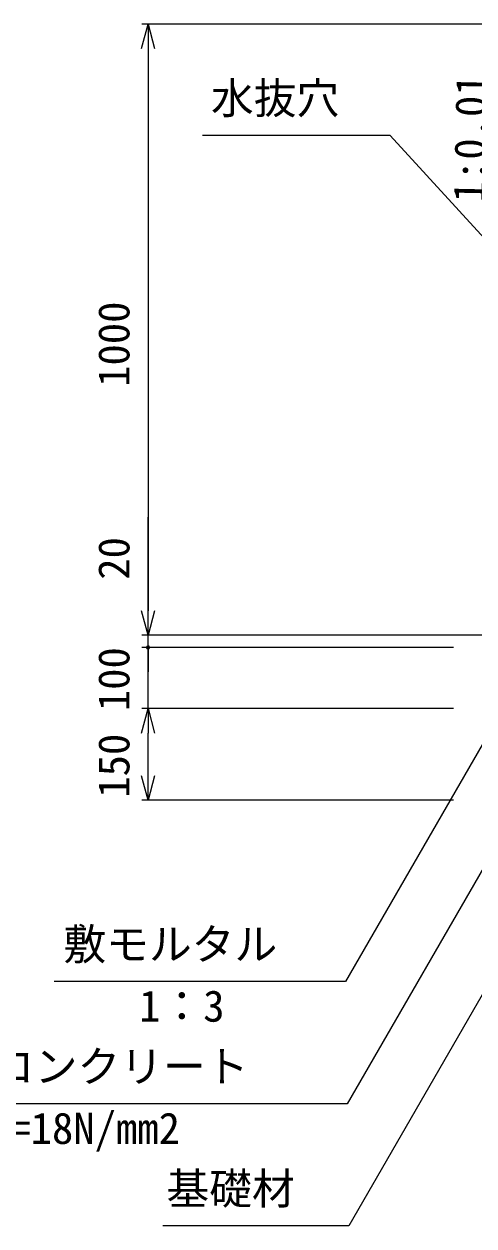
# Model space of a CAD drawing. Units: millimetres, scale not verified. Extents: x -1 to 252299, y 59402 to 118802.
# Drawn here: x 8532 to 12214, y 99720 to 109553 of the extents above; entities that cross this region are included whole.
import ezdxf
from ezdxf.enums import TextEntityAlignment as Align

# ---------------------------------------------------------------- set-up
doc = ezdxf.new("R2010")
doc.units = ezdxf.units.MM
doc.header["$LTSCALE"] = 300
for name, color, linetype, lineweight in [('0_2', 1, 'Continuous', 18), ('D-STR-DIM', 7, 'Continuous', 18), ('D-STR-HTXT', 7, 'Continuous', 18)]:
    doc.layers.add(name, color=color, linetype=linetype, lineweight=lineweight)
doc.layers.add('D-STR-TXT', color=1, linetype='Continuous')
doc.styles.add('ＭＳ ゴシック', font='')
doc.styles.get('ＭＳ ゴシック').set_extended_font_data('MS Gothic')

msp = doc.modelspace()

# ---------------------------------------------------------------- linework, layer by layer
at = {"layer": '0_2'}
for p, q in [((9492.9, 109352.8), (9546.5, 109552.8)), ((9546.5, 109552.8), (9600, 109352.8)), ((9546.5, 109552.8), (9546.5, 109352.8)), ((9546.5, 104552.8), (9492.9, 104752.8)), ((9546.5, 104552.8), (9492.9, 104752.8)), ((9600, 104752.8), (9546.5, 104552.8)), ((9546.5, 104552.8), (9546.5, 104752.8)), ((9600, 104752.8), (9546.5, 104552.8)), ((9546.5, 104552.8), (9546.5, 104752.8)), ((9492.9, 103752.8), (9546.5, 103952.8)), ((9546.5, 103952.8), (9600, 103752.8)), ((9546.5, 103952.8), (9546.5, 103752.8)), ((9546.5, 103202.8), (9492.9, 103402.8)), ((9600, 103402.8), (9546.5, 103202.8)), ((9546.5, 103202.8), (9546.5, 103402.8))]:
    msp.add_line(p, q, dxfattribs=at)
for start, end in [(90, 270), (90, 270), (270, 90), (270, 90)]:
    msp.add_arc((9546.5, 104452.8), 12.5, start, end, dxfattribs=at)
at = {"layer": 'D-STR-DIM'}
for p, q in [((12346.5, 109552.8), (9496.5, 109552.8)), ((9546.5, 109352.8), (9546.5, 104752.8)), ((9546.5, 104752.8), (9546.5, 105518.5)), ((12296.5, 104552.8), (9496.5, 104552.8)), ((12296.5, 104552.8), (9496.5, 104552.8)), ((9546.5, 104452.8), (9546.5, 104552.8)), ((12046.5, 104452.8), (9496.5, 104452.8)), ((12046.5, 104452.8), (9496.5, 104452.8)), ((9546.5, 103952.8), (9546.5, 104452.8)), ((9546.5, 104452.8), (9546.5, 104252.8)), ((12046.5, 103952.8), (9496.5, 103952.8)), ((12046.5, 103952.8), (9496.5, 103952.8)), ((9546.5, 103402.8), (9546.5, 103752.8)), ((12046.5, 103202.8), (9496.5, 103202.8))]:
    msp.add_line(p, q, dxfattribs=at)
at = {"layer": 'D-STR-HTXT'}
for p, q in [((11529.2, 108641.3), (9991.9, 108641.3)), ((12391.4, 107700.3), (11529.2, 108641.3)), ((12678, 104347), (11161.5, 101720.2)), ((13069.1, 103998), (11176.2, 100720.2)), ((13225.1, 103252.4), (11191, 99720.2)), ((11161.5, 101720.2), (8777.3, 101720.2)), ((11176.2, 100720.2), (7512.2, 100720.2)), ((11191, 99720.2), (9668.2, 99720.2))]:
    msp.add_line(p, q, dxfattribs=at)

# ---------------------------------------------------------------- texts
at = {"layer": 'D-STR-DIM', "color": 1, "style": 'ＭＳ ゴシック'}
for s, p in [('1000', (9471.5, 106584.6)), ('20', (9471.5, 105006.5)), (' 100', (9471.5, 103756.9)), ('150', (9471.5, 103223.4))]:
    msp.add_text(s, height=256.6, rotation=90, dxfattribs=at).set_placement(p, align=Align.BOTTOM_LEFT)
at = {"layer": 'D-STR-HTXT', "color": 1, "style": 'ＭＳ ゴシック'}
for s, p in [('水抜穴', (10061.1, 108741.3)), ('敷モルタル', (8854.1, 101820.2)), ('1：3', (9473.5, 101314.4)), ('基礎コンクリート', (7569.1, 100820.2)), ('σck=18N/mm2', (7849.7, 100314.4)), ('基礎材', (9697.6, 99820.2))]:
    msp.add_text(s, height=256.6, dxfattribs=at).set_placement(p, align=Align.BOTTOM_LEFT)
at = {"layer": 'D-STR-TXT', "style": 'ＭＳ ゴシック'}
msp.add_text('1:0.01', height=256.6, rotation=88.794, dxfattribs=at).set_placement((12377.2, 108090), align=Align.BOTTOM_LEFT)

doc.saveas('drawing.dxf')
